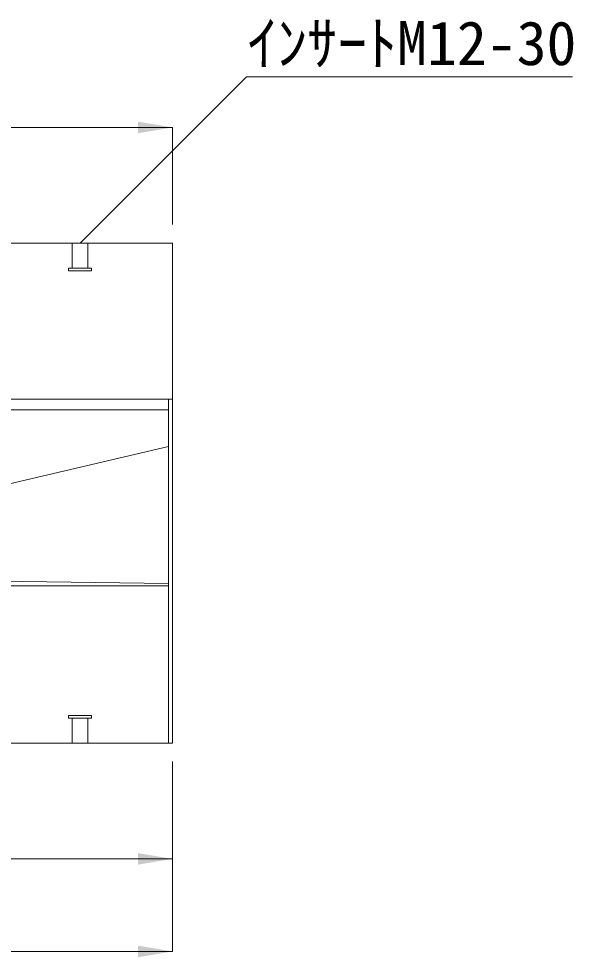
# Model space of a CAD drawing. Units: millimetres at full size; details may follow other scales. Extents: x 50430 to 75195, y -63423 to -40900.
# Drawn here: x 66717 to 67317, y -51702 to -50688 of the extents above; entities that cross this region are included whole.
import ezdxf
from ezdxf.enums import TextEntityAlignment as Align

# ---------------------------------------------------------------- set-up
doc = ezdxf.new("R2010")
doc.units = ezdxf.units.MM
doc.header["$LTSCALE"] = 30
doc.linetypes.add('USER1', pattern=[1.35, 0.75, -0.6])
doc.linetypes.add('USER2', pattern=[2, 1, -1])
for name, color, linetype, lineweight in [('側溝・本体', 7, 'Continuous', 9), ('寸法線', 7, 'Continuous', 9), ('本体', 2, 'Continuous', 20), ('ｲﾝｻｰﾄ', 3, 'USER1', 9)]:
    doc.layers.add(name, color=color, linetype=linetype, lineweight=lineweight)
doc.styles.add('ＭＳ ゴシック', font='')
doc.styles.get('ＭＳ ゴシック').set_extended_font_data('MS Gothic')

# ---------------------------------------------------------------- blocks, each defined once
blk = doc.blocks.new('filled_arrow')
at = {"color": 0, "linetype": 'Continuous', "lineweight": -2}
blk.add_solid([(7.5, 1.25), (0, 0), (7.5, -1.25)], dxfattribs=at)

msp = doc.modelspace()

# ---------------------------------------------------------------- linework, layer by layer
at = {"layer": '側溝・本体'}
for p, q in [((65891.69, -51099.15), (66883.69, -51099.15)), ((65891.69, -51110.65), (66879.19, -51110.65)), ((66283.69, -51290.65), (66879.19, -51150.15)), ((66283.69, -51290.65), (66879.19, -51298.15)), ((65891.69, -51300.65), (66879.19, -51300.65))]:
    msp.add_line(p, q, dxfattribs=at)
at = {"layer": '側溝・本体', "lineweight": 5}
msp.add_line((66879.19, -51099.15), (66879.19, -51470.65), dxfattribs=at)
at = {"layer": '寸法線'}
for p, q in [((66431.69, -50805.65), (66883.69, -50805.65)), ((66883.69, -50910.65), (66883.69, -50805.65)), ((66883.69, -51490.65), (66883.69, -51695.65)), ((66883.69, -51490.65), (66883.69, -51595.65)), ((66407.69, -51595.65), (66883.69, -51595.65)), ((65885.69, -51695.65), (66883.69, -51695.65))]:
    msp.add_line(p, q, dxfattribs=at)
msp.add_lwpolyline([(66783.69, -50930.65), (66963.46, -50750.87), (67315.99, -50750.87)], dxfattribs=at)
at = {"layer": '本体'}
for p, q in [((65885.69, -50930.65), (66883.69, -50930.65)), ((66883.69, -50930.65), (66883.69, -51470.65)), ((65885.69, -51470.65), (66883.69, -51470.65))]:
    msp.add_line(p, q, dxfattribs=at)
at = {"layer": 'ｲﾝｻｰﾄ', "linetype": 'USER2'}
for p, q in [((66775.19, -50930.65), (66775.19, -50957.65)), ((66792.19, -50930.65), (66792.19, -50957.65)), ((66771.19, -50957.65), (66796.19, -50957.65)), ((66771.19, -50957.65), (66771.19, -50960.65)), ((66771.19, -50960.65), (66796.19, -50960.65)), ((66796.19, -50957.65), (66796.19, -50960.65)), ((66771.19, -51443.65), (66771.19, -51440.65)), ((66771.19, -51440.65), (66796.19, -51440.65)), ((66796.19, -51443.65), (66796.19, -51440.65)), ((66771.19, -51443.65), (66796.19, -51443.65)), ((66775.19, -51470.65), (66775.19, -51443.65)), ((66792.19, -51470.65), (66792.19, -51443.65))]:
    msp.add_line(p, q, dxfattribs=at)
at = {"layer": 'ｲﾝｻｰﾄ'}
for p, q in [((66775.19, -50930.65), (66792.19, -50930.65)), ((66775.19, -51470.65), (66792.19, -51470.65))]:
    msp.add_line(p, q, dxfattribs=at)

# ---------------------------------------------------------------- block references
at = {"layer": '寸法線'}
for p, xscale, yscale, rotation in [((66883.69, -50805.65), 5, 5, 180), ((66783.69, -50930.65), 0.2, 0.2, 45), ((66883.69, -51595.65), 5, 5, 180), ((66883.69, -51695.65), 5, 5, 180)]:
    msp.add_blockref('filled_arrow', p, dxfattribs=dict(at, xscale=xscale, yscale=yscale, rotation=rotation))

# ---------------------------------------------------------------- texts
at = {"layer": '寸法線', "style": 'ＭＳ ゴシック'}
msp.add_text('ｲﾝｻｰﾄM12-30', height=47.47, dxfattribs=at).set_placement((66964.46, -50690.87), align=Align.TOP_LEFT)

doc.saveas('drawing.dxf')
